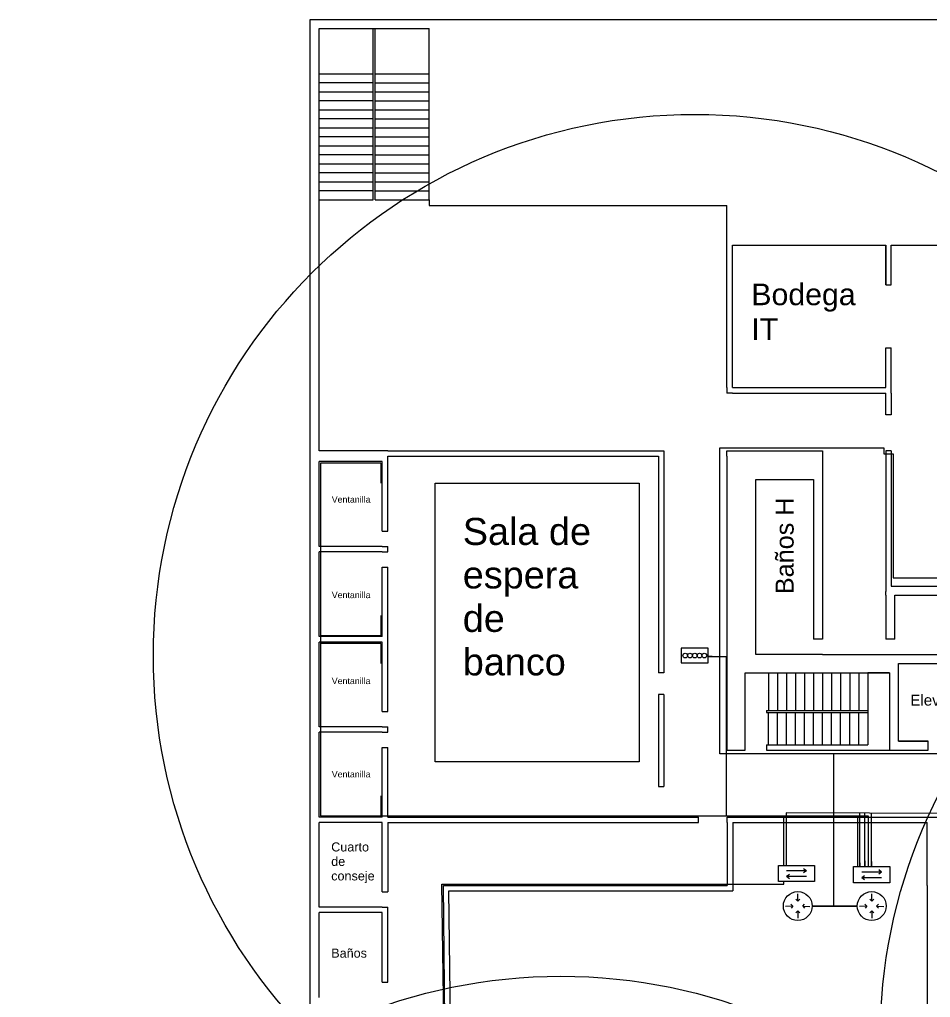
# Model space of a CAD drawing. Header units: millimetres. Extents: x 225 to 740, y 2333 to 4836.
# Drawn here: x 225.1 to 275.6, y 2391.3 to 2445.5 of the extents above; entities that cross this region are included whole.
import ezdxf

# ---------------------------------------------------------------- set-up
doc = ezdxf.new("R2010")
doc.units = ezdxf.units.MM
for name, color, linetype in [('DefaultArea', 30, 'Continuous'), ('DefaultNetwork', 100, 'Continuous'), ('DefaultTags', 7, 'Continuous'), ('DefaultWalls', 5, 'Continuous'), ('NoF1', 5, 'Continuous')]:
    doc.layers.add(name, color=color, linetype=linetype)
doc.styles.get("Standard").update_dxf_attribs({"font": 'arial.ttf'})

msp = doc.modelspace()

# ---------------------------------------------------------------- linework, layer by layer
at = {"layer": 'DefaultArea'}
for centre in [(262.523, 2410.287), (302.792, 2388.991), (255.11, 2362.515)]:
    msp.add_circle(centre, 30, dxfattribs=at)
at = {"layer": 'DefaultNetwork', "color": 8}
for p, q in [((263.904, 2404.835), (263.904, 2421.801)), ((263.904, 2421.801), (272.993, 2421.801)), ((272.993, 2421.801), (272.993, 2421.479)), ((272.993, 2421.479), (273.52, 2421.479)), ((273.52, 2421.479), (273.52, 2414.598)), ((245.125, 2420.954), (241.778, 2420.954)), ((241.778, 2420.954), (241.778, 2401.401)), ((245.125, 2420.954), (245.125, 2419.841)), ((273.52, 2414.598), (322.632, 2414.598)), ((245.125, 2412.505), (245.125, 2411.392)), ((245.125, 2411.392), (241.778, 2411.392)), ((245.125, 2410.963), (241.778, 2410.963)), ((245.125, 2410.963), (245.125, 2409.85)), ((263.494, 2410.241), (263.265, 2410.241)), ((263.265, 2410.241), (264.265, 2410.241)), ((264.265, 2410.241), (264.265, 2401.401)), ((313.904, 2404.835), (263.904, 2404.835)), ((270.228, 2396.4), (270.228, 2404.835)), ((245.125, 2402.514), (245.125, 2401.401)), ((241.778, 2401.401), (267.447, 2401.401)), ((267.447, 2401.401), (267.447, 2398.658)), ((267.447, 2401.401), (271.547, 2401.401)), ((313.904, 2401.385), (267.591, 2401.566)), ((267.591, 2401.566), (267.591, 2398.658)), ((271.547, 2401.401), (271.547, 2398.59)), ((271.547, 2401.401), (272.139, 2401.401)), ((271.673, 2398.59), (271.673, 2401.55)), ((271.954, 2398.59), (271.954, 2401.549)), ((272.139, 2401.401), (272.139, 2398.59)), ((272.325, 2398.59), (272.325, 2401.548)), ((271.954, 2398.905), (271.954, 2398.59)), ((271.673, 2398.807), (271.673, 2398.59)), ((272.325, 2398.877), (272.325, 2398.59)), ((248.738, 2381.376), (248.516, 2397.618)), ((248.516, 2397.618), (264.213, 2397.618)), ((264.213, 2397.618), (267.452, 2397.618)), ((267.452, 2397.618), (267.452, 2397.758)), ((270.378, 2396.4), (269.031, 2396.4)), ((269.031, 2396.4), (271.527, 2396.4)), ((271.527, 2396.4), (270.228, 2396.4))]:
    msp.add_line(p, q, dxfattribs=at)
at = {"layer": 'DefaultNetwork'}
for p, q in [((261.765, 2410.696), (261.765, 2409.896)), ((263.265, 2410.696), (261.765, 2410.696)), ((263.265, 2409.896), (263.265, 2410.696)), ((261.765, 2409.896), (263.265, 2409.896))]:
    msp.add_line(p, q, dxfattribs=at)
at = {"layer": 'DefaultNetwork', "color": 6}
for p, q in [((267.157, 2397.758), (267.157, 2398.658)), ((267.157, 2398.658), (269.157, 2398.658)), ((268.707, 2398.358), (267.607, 2398.358)), ((268.707, 2398.358), (268.546, 2398.477)), ((268.707, 2398.358), (268.546, 2398.239)), ((269.157, 2398.658), (269.157, 2397.758)), ((271.326, 2398.59), (273.326, 2398.59)), ((271.326, 2397.69), (271.326, 2398.59)), ((272.876, 2398.29), (272.715, 2398.408)), ((273.326, 2398.59), (273.326, 2397.69)), ((267.607, 2398.058), (267.768, 2398.177)), ((267.607, 2398.058), (268.707, 2398.058)), ((267.607, 2398.058), (267.768, 2397.939)), ((272.876, 2398.29), (271.776, 2398.29)), ((271.776, 2397.99), (271.937, 2398.108)), ((271.776, 2397.99), (272.876, 2397.99)), ((271.776, 2397.99), (271.937, 2397.871)), ((272.876, 2398.29), (272.715, 2398.171)), ((269.157, 2397.758), (267.157, 2397.758)), ((273.326, 2397.69), (271.326, 2397.69))]:
    msp.add_line(p, q, dxfattribs=at)
at = {"layer": 'DefaultNetwork', "color": 240, "true_color": 0xed1f24}
for p, q in [((268.231, 2396.68), (268.121, 2396.782)), ((268.231, 2396.68), (268.231, 2397.08)), ((268.231, 2396.68), (268.341, 2396.782)), ((272.327, 2396.68), (272.217, 2396.782)), ((272.327, 2396.68), (272.327, 2397.08)), ((272.327, 2396.68), (272.437, 2396.782)), ((267.959, 2396.4), (267.559, 2396.39)), ((267.959, 2396.4), (267.854, 2396.508)), ((267.959, 2396.4), (267.86, 2396.288)), ((268.504, 2396.4), (268.608, 2396.508)), ((268.504, 2396.4), (268.903, 2396.39)), ((268.504, 2396.4), (268.603, 2396.288)), ((272.055, 2396.4), (271.655, 2396.39)), ((272.055, 2396.4), (271.95, 2396.508)), ((272.055, 2396.4), (271.956, 2396.288)), ((272.599, 2396.4), (272.704, 2396.508)), ((272.599, 2396.4), (272.999, 2396.39)), ((272.599, 2396.4), (272.698, 2396.288)), ((268.231, 2396.135), (268.121, 2396.033)), ((268.231, 2396.135), (268.231, 2395.735)), ((268.231, 2396.135), (268.341, 2396.033)), ((272.327, 2396.135), (272.217, 2396.033)), ((272.327, 2396.135), (272.327, 2395.735)), ((272.327, 2396.135), (272.437, 2396.033))]:
    msp.add_line(p, q, dxfattribs=at)
at = {"layer": 'DefaultNetwork', "color": 3}
for centre in [(261.993, 2410.287), (262.259, 2410.287), (262.523, 2410.287), (262.789, 2410.287), (263.053, 2410.287)]:
    msp.add_circle(centre, 0.132, dxfattribs=at)
at = {"layer": 'DefaultNetwork', "color": 240, "true_color": 0xed1f24}
for centre in [(268.231, 2396.407), (272.327, 2396.407)]:
    msp.add_circle(centre, 0.8, dxfattribs=at)
at = {"layer": 'DefaultWalls'}
for p, q in [((241.207, 2445.541), (441.207, 2445.541)), ((241.207, 2360.541), (241.207, 2445.541)), ((241.207, 2445.541), (441.207, 2445.541)), ((241.207, 2360.541), (241.207, 2445.541)), ((241.207, 2445.541), (441.207, 2445.541)), ((241.207, 2360.541), (241.207, 2445.541)), ((241.207, 2445.541), (441.207, 2445.541)), ((241.207, 2360.541), (241.207, 2445.541)), ((241.707, 2445.041), (247.807, 2445.041)), ((241.707, 2421.641), (241.707, 2445.041)), ((241.707, 2445.041), (247.807, 2445.041)), ((241.707, 2421.641), (241.707, 2445.041)), ((241.707, 2445.041), (247.807, 2445.041)), ((241.707, 2421.641), (241.707, 2445.041)), ((241.707, 2445.041), (247.807, 2445.041)), ((244.707, 2435.541), (244.707, 2445.041)), ((244.707, 2435.541), (244.707, 2445.041)), ((244.707, 2435.541), (244.707, 2445.041)), ((244.707, 2435.541), (244.707, 2445.041)), ((244.807, 2435.541), (244.807, 2445.041)), ((244.807, 2435.541), (244.807, 2445.041)), ((244.807, 2435.541), (244.807, 2445.041)), ((244.807, 2435.541), (244.807, 2445.041)), ((247.807, 2435.541), (247.807, 2445.041)), ((247.807, 2435.541), (247.807, 2445.041)), ((247.807, 2435.541), (247.807, 2445.041)), ((247.807, 2435.541), (247.807, 2445.041)), ((241.707, 2442.041), (241.707, 2442.541)), ((241.707, 2442.541), (244.707, 2442.541)), ((241.707, 2442.041), (241.707, 2442.541)), ((241.707, 2442.541), (244.707, 2442.541)), ((241.707, 2442.041), (241.707, 2442.541)), ((241.707, 2442.541), (244.707, 2442.541)), ((241.707, 2442.041), (241.707, 2442.541)), ((241.707, 2442.541), (244.707, 2442.541)), ((244.707, 2442.041), (241.707, 2442.041)), ((244.707, 2442.041), (241.707, 2442.041)), ((244.707, 2442.041), (241.707, 2442.041)), ((244.707, 2442.041), (241.707, 2442.041)), ((244.707, 2441.541), (244.707, 2442.041)), ((244.707, 2441.541), (244.707, 2442.041)), ((244.707, 2441.541), (244.707, 2442.041)), ((244.707, 2441.541), (244.707, 2442.041)), ((241.707, 2441.041), (241.707, 2441.541)), ((241.707, 2441.541), (244.707, 2441.541)), ((241.707, 2441.041), (241.707, 2441.541)), ((241.707, 2441.541), (244.707, 2441.541)), ((241.707, 2441.041), (241.707, 2441.541)), ((241.707, 2441.541), (244.707, 2441.541)), ((241.707, 2441.041), (241.707, 2441.541)), ((241.707, 2441.541), (244.707, 2441.541)), ((244.707, 2441.041), (241.707, 2441.041)), ((244.707, 2441.041), (241.707, 2441.041)), ((244.707, 2441.041), (241.707, 2441.041)), ((244.707, 2441.041), (241.707, 2441.041)), ((244.707, 2440.541), (244.707, 2441.041)), ((244.707, 2441.041), (244.707, 2441.041)), ((244.707, 2440.541), (244.707, 2441.041)), ((244.707, 2441.041), (244.707, 2441.041)), ((244.707, 2440.541), (244.707, 2441.041)), ((244.707, 2441.041), (244.707, 2441.041)), ((244.707, 2440.541), (244.707, 2441.041)), ((244.707, 2441.041), (244.707, 2441.041)), ((241.707, 2440.041), (241.707, 2440.541)), ((241.707, 2440.541), (241.707, 2440.541)), ((241.707, 2440.541), (244.707, 2440.541)), ((241.707, 2440.041), (241.707, 2440.541)), ((241.707, 2440.541), (241.707, 2440.541)), ((241.707, 2440.541), (244.707, 2440.541)), ((241.707, 2440.041), (241.707, 2440.541)), ((241.707, 2440.541), (241.707, 2440.541)), ((241.707, 2440.541), (244.707, 2440.541)), ((241.707, 2440.041), (241.707, 2440.541)), ((241.707, 2440.541), (241.707, 2440.541)), ((241.707, 2440.541), (244.707, 2440.541)), ((244.707, 2440.541), (244.707, 2440.541)), ((244.707, 2440.541), (244.707, 2440.541)), ((244.707, 2440.541), (244.707, 2440.541)), ((244.707, 2440.541), (244.707, 2440.541)), ((244.707, 2440.041), (241.707, 2440.041)), ((244.707, 2440.041), (241.707, 2440.041)), ((244.707, 2440.041), (241.707, 2440.041)), ((244.707, 2440.041), (241.707, 2440.041)), ((244.707, 2439.541), (244.707, 2440.041)), ((244.707, 2439.541), (244.707, 2440.041)), ((244.707, 2439.541), (244.707, 2440.041)), ((244.707, 2439.541), (244.707, 2440.041)), ((241.707, 2439.041), (241.707, 2439.541)), ((241.707, 2439.541), (244.707, 2439.541)), ((241.707, 2439.041), (241.707, 2439.541)), ((241.707, 2439.541), (244.707, 2439.541)), ((241.707, 2439.041), (241.707, 2439.541)), ((241.707, 2439.541), (244.707, 2439.541)), ((241.707, 2439.041), (241.707, 2439.541)), ((241.707, 2439.541), (244.707, 2439.541)), ((244.707, 2439.041), (241.707, 2439.041)), ((244.707, 2439.041), (241.707, 2439.041)), ((244.707, 2439.041), (241.707, 2439.041)), ((244.707, 2439.041), (241.707, 2439.041)), ((244.707, 2438.541), (244.707, 2439.041)), ((244.707, 2438.541), (244.707, 2439.041)), ((244.707, 2438.541), (244.707, 2439.041)), ((244.707, 2438.541), (244.707, 2439.041)), ((241.707, 2438.041), (241.707, 2438.541)), ((241.707, 2438.541), (244.707, 2438.541)), ((241.707, 2438.041), (241.707, 2438.541)), ((241.707, 2438.541), (244.707, 2438.541)), ((241.707, 2438.041), (241.707, 2438.541)), ((241.707, 2438.541), (244.707, 2438.541)), ((241.707, 2438.041), (241.707, 2438.541)), ((241.707, 2438.541), (244.707, 2438.541)), ((244.707, 2438.041), (241.707, 2438.041)), ((244.707, 2438.041), (241.707, 2438.041)), ((244.707, 2438.041), (241.707, 2438.041)), ((244.707, 2438.041), (241.707, 2438.041)), ((244.707, 2437.541), (244.707, 2438.041)), ((244.707, 2437.541), (244.707, 2438.041)), ((244.707, 2437.541), (244.707, 2438.041)), ((244.707, 2437.541), (244.707, 2438.041)), ((241.707, 2437.041), (241.707, 2437.541)), ((241.707, 2437.541), (244.707, 2437.541)), ((241.707, 2437.041), (241.707, 2437.541)), ((241.707, 2437.541), (244.707, 2437.541)), ((241.707, 2437.041), (241.707, 2437.541)), ((241.707, 2437.541), (244.707, 2437.541)), ((241.707, 2437.041), (241.707, 2437.541)), ((241.707, 2437.541), (244.707, 2437.541)), ((244.707, 2437.041), (241.707, 2437.041)), ((244.707, 2437.041), (241.707, 2437.041)), ((244.707, 2437.041), (241.707, 2437.041)), ((244.707, 2437.041), (241.707, 2437.041)), ((244.707, 2436.541), (244.707, 2437.041)), ((244.707, 2436.541), (244.707, 2437.041)), ((244.707, 2436.541), (244.707, 2437.041)), ((244.707, 2436.541), (244.707, 2437.041)), ((241.707, 2436.041), (241.707, 2436.541)), ((241.707, 2436.541), (244.707, 2436.541)), ((241.707, 2436.041), (241.707, 2436.541)), ((241.707, 2436.541), (244.707, 2436.541)), ((241.707, 2436.041), (241.707, 2436.541)), ((241.707, 2436.541), (244.707, 2436.541)), ((241.707, 2436.041), (241.707, 2436.541)), ((241.707, 2436.541), (244.707, 2436.541)), ((244.707, 2436.041), (241.707, 2436.041)), ((244.707, 2436.041), (241.707, 2436.041)), ((244.707, 2436.041), (241.707, 2436.041)), ((244.707, 2436.041), (241.707, 2436.041)), ((244.707, 2435.541), (244.707, 2436.041)), ((244.707, 2435.541), (244.707, 2436.041)), ((244.707, 2435.541), (244.707, 2436.041)), ((244.707, 2435.541), (244.707, 2436.041)), ((241.707, 2435.541), (244.707, 2435.541)), ((241.707, 2435.541), (244.707, 2435.541)), ((241.707, 2435.541), (244.707, 2435.541)), ((241.707, 2435.541), (244.707, 2435.541)), ((244.807, 2435.541), (247.807, 2435.541)), ((244.807, 2435.541), (247.807, 2435.541)), ((244.807, 2435.541), (247.807, 2435.541)), ((244.807, 2435.541), (247.807, 2435.541)), ((247.807, 2435.541), (247.807, 2435.241)), ((264.307, 2425.141), (264.307, 2433.041)), ((264.307, 2425.141), (264.307, 2433.041)), ((264.307, 2425.141), (264.307, 2433.041)), ((264.307, 2425.141), (264.307, 2433.041)), ((264.607, 2433.041), (273.107, 2433.041)), ((264.607, 2425.141), (264.607, 2433.041)), ((264.607, 2433.041), (273.107, 2433.041)), ((264.607, 2425.141), (264.607, 2433.041)), ((264.607, 2433.041), (273.107, 2433.041)), ((264.607, 2425.141), (264.607, 2433.041)), ((264.607, 2433.041), (273.107, 2433.041)), ((264.607, 2425.141), (264.607, 2433.041)), ((273.107, 2430.841), (273.107, 2433.041)), ((273.107, 2433.041), (273.107, 2430.841)), ((273.107, 2430.841), (273.107, 2433.041)), ((273.107, 2433.041), (273.107, 2430.841)), ((273.107, 2430.841), (273.107, 2433.041)), ((273.107, 2433.041), (273.107, 2430.841)), ((273.107, 2430.841), (273.107, 2433.041)), ((273.107, 2433.041), (273.107, 2430.841)), ((273.407, 2433.041), (287.407, 2433.041)), ((273.407, 2430.841), (273.407, 2433.041)), ((273.407, 2433.041), (287.407, 2433.041)), ((273.407, 2430.841), (273.407, 2433.041)), ((273.407, 2433.041), (287.407, 2433.041)), ((273.407, 2430.841), (273.407, 2433.041)), ((273.407, 2433.041), (287.407, 2433.041)), ((273.407, 2430.841), (273.407, 2433.041)), ((273.107, 2430.841), (273.107, 2430.841)), ((273.107, 2430.841), (273.407, 2430.841)), ((273.107, 2430.841), (273.107, 2430.841)), ((273.107, 2430.841), (273.407, 2430.841)), ((273.107, 2430.841), (273.107, 2430.841)), ((273.107, 2430.841), (273.407, 2430.841)), ((273.107, 2430.841), (273.107, 2430.841)), ((273.107, 2430.841), (273.407, 2430.841)), ((273.107, 2425.141), (273.107, 2427.341)), ((273.107, 2425.141), (273.107, 2427.341)), ((273.107, 2427.341), (273.407, 2427.341)), ((273.107, 2425.141), (273.107, 2427.341)), ((273.107, 2425.141), (273.107, 2427.341)), ((273.107, 2427.341), (273.407, 2427.341)), ((273.107, 2425.141), (273.107, 2427.341)), ((273.107, 2425.141), (273.107, 2427.341)), ((273.107, 2427.341), (273.407, 2427.341)), ((273.107, 2425.141), (273.107, 2427.341)), ((273.107, 2425.141), (273.107, 2427.341)), ((273.107, 2427.341), (273.407, 2427.341)), ((273.407, 2425.141), (273.407, 2427.341)), ((273.407, 2425.141), (273.407, 2427.341)), ((273.407, 2425.141), (273.407, 2427.341)), ((273.407, 2425.141), (273.407, 2427.341)), ((264.307, 2425.141), (264.307, 2424.841)), ((264.607, 2425.141), (269.607, 2425.141)), ((264.607, 2425.141), (269.607, 2425.141)), ((264.607, 2425.141), (269.607, 2425.141)), ((264.607, 2425.141), (269.607, 2425.141)), ((269.607, 2425.141), (273.107, 2425.141)), ((269.607, 2425.141), (273.107, 2425.141)), ((269.607, 2425.141), (273.107, 2425.141)), ((269.607, 2425.141), (273.107, 2425.141)), ((273.407, 2424.841), (273.407, 2425.141)), ((273.407, 2424.841), (273.407, 2425.141)), ((273.407, 2424.841), (273.407, 2425.141)), ((273.407, 2424.841), (273.407, 2425.141)), ((264.607, 2424.841), (264.307, 2424.841)), ((264.607, 2424.841), (264.307, 2424.841)), ((264.607, 2424.841), (264.307, 2424.841)), ((264.607, 2424.841), (264.307, 2424.841)), ((264.607, 2424.841), (269.607, 2424.841)), ((264.607, 2424.841), (269.607, 2424.841)), ((264.607, 2424.841), (269.607, 2424.841)), ((264.607, 2424.841), (269.607, 2424.841)), ((269.607, 2424.841), (273.107, 2424.841)), ((269.607, 2424.841), (273.107, 2424.841)), ((269.607, 2424.841), (273.107, 2424.841)), ((269.607, 2424.841), (273.107, 2424.841)), ((273.107, 2423.641), (273.107, 2424.841)), ((273.107, 2423.641), (273.107, 2424.841)), ((273.107, 2423.641), (273.107, 2424.841)), ((273.107, 2423.641), (273.107, 2424.841)), ((273.407, 2424.841), (273.407, 2423.641)), ((273.407, 2424.841), (273.407, 2423.641)), ((273.407, 2424.841), (273.407, 2423.641)), ((273.407, 2424.841), (273.407, 2423.641)), ((273.407, 2423.641), (273.107, 2423.641)), ((273.407, 2423.641), (273.107, 2423.641)), ((273.407, 2423.641), (273.107, 2423.641)), ((273.407, 2423.641), (273.107, 2423.641)), ((245.507, 2421.641), (241.707, 2421.641)), ((245.507, 2421.641), (241.707, 2421.641)), ((245.507, 2421.641), (241.707, 2421.641)), ((245.507, 2421.641), (241.707, 2421.641)), ((245.507, 2421.641), (260.507, 2421.641)), ((245.507, 2421.641), (260.507, 2421.641)), ((245.507, 2421.641), (260.507, 2421.641)), ((245.507, 2421.641), (260.507, 2421.641)), ((245.507, 2417.191), (245.507, 2421.341)), ((245.507, 2421.341), (260.507, 2421.341)), ((245.507, 2417.191), (245.507, 2421.341)), ((245.507, 2421.341), (260.507, 2421.341)), ((245.507, 2417.191), (245.507, 2421.341)), ((245.507, 2421.341), (260.507, 2421.341)), ((245.507, 2417.191), (245.507, 2421.341)), ((245.507, 2421.341), (260.507, 2421.341)), ((260.507, 2421.641), (260.807, 2421.641)), ((260.507, 2421.641), (260.807, 2421.641)), ((260.507, 2421.641), (260.807, 2421.641)), ((260.507, 2421.641), (260.807, 2421.641)), ((260.507, 2421.341), (260.507, 2409.341)), ((260.507, 2421.341), (260.507, 2409.341)), ((260.507, 2421.341), (260.507, 2409.341)), ((260.507, 2421.341), (260.507, 2409.341)), ((260.807, 2421.641), (260.807, 2421.641)), ((260.807, 2421.641), (260.807, 2421.341)), ((260.807, 2421.641), (260.807, 2421.641)), ((260.807, 2421.641), (260.807, 2421.341)), ((260.807, 2421.641), (260.807, 2421.641)), ((260.807, 2421.641), (260.807, 2421.341)), ((260.807, 2421.641), (260.807, 2421.641)), ((260.807, 2421.641), (260.807, 2421.341)), ((260.807, 2421.341), (260.807, 2409.341)), ((260.807, 2421.341), (260.807, 2409.341)), ((260.807, 2421.341), (260.807, 2409.341)), ((260.807, 2421.341), (260.807, 2409.341)), ((264.307, 2421.341), (264.307, 2421.641)), ((264.307, 2421.641), (264.607, 2421.641)), ((264.307, 2421.341), (264.307, 2421.641)), ((264.307, 2421.641), (264.607, 2421.641)), ((264.307, 2421.341), (264.307, 2421.641)), ((264.307, 2421.641), (264.607, 2421.641)), ((264.307, 2421.341), (264.307, 2421.641)), ((264.307, 2421.641), (264.607, 2421.641)), ((264.307, 2421.341), (264.307, 2405.041)), ((264.307, 2421.341), (264.307, 2405.041)), ((264.307, 2421.341), (264.307, 2405.041)), ((264.307, 2421.341), (264.307, 2405.041)), ((264.607, 2421.641), (269.607, 2421.641)), ((264.607, 2421.641), (269.607, 2421.641)), ((264.607, 2421.641), (269.607, 2421.641)), ((264.607, 2421.641), (269.607, 2421.641)), ((269.607, 2421.641), (269.607, 2411.191)), ((269.607, 2421.641), (269.607, 2411.191)), ((269.607, 2421.641), (269.607, 2411.191)), ((269.607, 2421.641), (269.607, 2411.191)), ((273.107, 2421.641), (273.107, 2413.841)), ((273.407, 2421.641), (273.107, 2421.641)), ((273.107, 2421.641), (273.107, 2413.841)), ((273.407, 2421.641), (273.107, 2421.641)), ((273.107, 2421.641), (273.107, 2413.841)), ((273.407, 2421.641), (273.107, 2421.641)), ((273.107, 2421.641), (273.107, 2413.841)), ((273.407, 2421.641), (273.107, 2421.641)), ((273.407, 2421.641), (273.407, 2414.141)), ((273.407, 2421.641), (273.407, 2414.141)), ((273.407, 2421.641), (273.407, 2414.141)), ((273.407, 2421.641), (273.407, 2414.141)), ((241.707, 2416.341), (241.707, 2421.041)), ((245.207, 2421.041), (241.707, 2421.041)), ((241.707, 2416.341), (241.707, 2421.041)), ((245.207, 2421.041), (241.707, 2421.041)), ((241.707, 2416.341), (241.707, 2421.041)), ((245.207, 2421.041), (241.707, 2421.041)), ((241.707, 2416.341), (241.707, 2421.041)), ((245.207, 2421.041), (241.707, 2421.041)), ((245.207, 2417.191), (245.207, 2421.041)), ((245.207, 2417.191), (245.207, 2421.041)), ((245.207, 2417.191), (245.207, 2421.041)), ((245.207, 2417.191), (245.207, 2421.041)), ((265.907, 2420.041), (269.107, 2420.041)), ((265.907, 2410.341), (265.907, 2420.041)), ((265.907, 2420.041), (269.107, 2420.041)), ((265.907, 2410.341), (265.907, 2420.041)), ((265.907, 2420.041), (269.107, 2420.041)), ((265.907, 2410.341), (265.907, 2420.041)), ((265.907, 2420.041), (269.107, 2420.041)), ((265.907, 2410.341), (265.907, 2420.041)), ((269.107, 2420.041), (269.107, 2411.191)), ((269.107, 2420.041), (269.107, 2411.191)), ((269.107, 2420.041), (269.107, 2411.191)), ((269.107, 2420.041), (269.107, 2411.191)), ((245.207, 2417.191), (245.507, 2417.191)), ((245.207, 2417.191), (245.507, 2417.191)), ((245.207, 2417.191), (245.507, 2417.191)), ((245.207, 2417.191), (245.507, 2417.191)), ((245.207, 2416.341), (241.707, 2416.341)), ((245.207, 2416.341), (241.707, 2416.341)), ((245.207, 2416.341), (241.707, 2416.341)), ((245.207, 2416.341), (241.707, 2416.341)), ((245.207, 2416.341), (241.707, 2416.341)), ((245.207, 2416.341), (241.707, 2416.341)), ((245.207, 2416.341), (241.707, 2416.341)), ((245.207, 2416.341), (241.707, 2416.341)), ((245.207, 2416.341), (245.507, 2416.341)), ((245.207, 2416.341), (245.507, 2416.341)), ((245.207, 2416.341), (245.507, 2416.341)), ((245.207, 2416.341), (245.507, 2416.341)), ((245.507, 2416.041), (245.507, 2416.341)), ((245.507, 2416.041), (245.507, 2416.341)), ((245.507, 2416.041), (245.507, 2416.341)), ((245.507, 2416.041), (245.507, 2416.341)), ((241.707, 2411.341), (241.707, 2416.041)), ((245.207, 2416.041), (241.707, 2416.041)), ((241.707, 2411.341), (241.707, 2416.041)), ((245.207, 2416.041), (241.707, 2416.041)), ((241.707, 2411.341), (241.707, 2416.041)), ((245.207, 2416.041), (241.707, 2416.041)), ((241.707, 2411.341), (241.707, 2416.041)), ((245.207, 2416.041), (241.707, 2416.041)), ((245.207, 2416.041), (245.507, 2416.041)), ((245.207, 2416.041), (245.507, 2416.041)), ((245.207, 2416.041), (245.507, 2416.041)), ((245.207, 2416.041), (245.507, 2416.041)), ((245.207, 2411.341), (245.207, 2415.191)), ((245.207, 2415.191), (245.507, 2415.191)), ((245.207, 2411.341), (245.207, 2415.191)), ((245.207, 2415.191), (245.507, 2415.191)), ((245.207, 2411.341), (245.207, 2415.191)), ((245.207, 2415.191), (245.507, 2415.191)), ((245.207, 2411.341), (245.207, 2415.191)), ((245.207, 2415.191), (245.507, 2415.191)), ((245.507, 2411.041), (245.507, 2415.191)), ((245.507, 2411.041), (245.507, 2415.191)), ((245.507, 2411.041), (245.507, 2415.191)), ((245.507, 2411.041), (245.507, 2415.191)), ((273.407, 2414.141), (276.907, 2414.141)), ((273.407, 2414.141), (276.907, 2414.141)), ((273.407, 2414.141), (276.907, 2414.141)), ((273.407, 2414.141), (276.907, 2414.141)), ((273.107, 2413.641), (273.107, 2413.841)), ((273.107, 2413.641), (273.107, 2413.841)), ((273.107, 2413.641), (273.107, 2413.841)), ((273.107, 2413.641), (273.107, 2413.841)), ((273.107, 2413.641), (273.107, 2411.191)), ((273.107, 2413.641), (273.107, 2411.191)), ((273.107, 2413.641), (273.107, 2411.191)), ((273.107, 2413.641), (273.107, 2411.191)), ((273.607, 2413.641), (283.307, 2413.641)), ((273.607, 2411.191), (273.607, 2413.641)), ((273.607, 2413.641), (283.307, 2413.641)), ((273.607, 2411.191), (273.607, 2413.641)), ((273.607, 2413.641), (283.307, 2413.641)), ((273.607, 2411.191), (273.607, 2413.641)), ((273.607, 2413.641), (283.307, 2413.641)), ((273.607, 2411.191), (273.607, 2413.641)), ((245.207, 2411.341), (241.707, 2411.341)), ((245.207, 2411.341), (241.707, 2411.341)), ((245.207, 2411.341), (241.707, 2411.341)), ((245.207, 2411.341), (241.707, 2411.341)), ((245.207, 2411.341), (241.707, 2411.341)), ((245.207, 2411.341), (241.707, 2411.341)), ((245.207, 2411.341), (241.707, 2411.341)), ((245.207, 2411.341), (241.707, 2411.341)), ((241.707, 2406.341), (241.707, 2411.041)), ((245.207, 2411.041), (241.707, 2411.041)), ((245.207, 2411.041), (241.707, 2411.041)), ((241.707, 2406.341), (241.707, 2411.041)), ((245.207, 2411.041), (241.707, 2411.041)), ((245.207, 2411.041), (241.707, 2411.041)), ((241.707, 2406.341), (241.707, 2411.041)), ((245.207, 2411.041), (241.707, 2411.041)), ((245.207, 2411.041), (241.707, 2411.041)), ((241.707, 2406.341), (241.707, 2411.041)), ((245.207, 2411.041), (241.707, 2411.041)), ((245.207, 2411.041), (241.707, 2411.041)), ((245.207, 2407.191), (245.207, 2411.041)), ((245.207, 2407.191), (245.207, 2411.041)), ((245.207, 2407.191), (245.207, 2411.041)), ((245.207, 2407.191), (245.207, 2411.041)), ((245.507, 2407.191), (245.507, 2411.341)), ((245.507, 2407.191), (245.507, 2411.341)), ((245.507, 2407.191), (245.507, 2411.341)), ((245.507, 2407.191), (245.507, 2411.341)), ((269.607, 2411.191), (269.107, 2411.191)), ((269.607, 2411.191), (269.107, 2411.191)), ((269.607, 2411.191), (269.107, 2411.191)), ((269.607, 2411.191), (269.107, 2411.191)), ((273.607, 2411.191), (273.107, 2411.191)), ((273.607, 2411.191), (273.107, 2411.191)), ((273.607, 2411.191), (273.107, 2411.191)), ((273.607, 2411.191), (273.107, 2411.191)), ((273.607, 2411.191), (273.607, 2411.191)), ((273.607, 2411.191), (273.607, 2411.191)), ((273.607, 2411.191), (273.607, 2411.191)), ((273.607, 2411.191), (273.607, 2411.191)), ((266.107, 2410.341), (265.907, 2410.341)), ((266.107, 2410.341), (265.907, 2410.341)), ((266.107, 2410.341), (265.907, 2410.341)), ((266.107, 2410.341), (265.907, 2410.341)), ((269.607, 2410.341), (266.107, 2410.341)), ((269.607, 2410.341), (266.107, 2410.341)), ((269.607, 2410.341), (266.107, 2410.341)), ((269.607, 2410.341), (266.107, 2410.341)), ((269.607, 2410.341), (283.307, 2410.341)), ((269.607, 2410.341), (283.307, 2410.341)), ((269.607, 2410.341), (283.307, 2410.341)), ((269.607, 2410.341), (283.307, 2410.341)), ((273.807, 2405.541), (273.807, 2409.841)), ((273.807, 2409.841), (278.307, 2409.841)), ((273.807, 2405.541), (273.807, 2409.841)), ((273.807, 2409.841), (278.307, 2409.841)), ((273.807, 2405.541), (273.807, 2409.841)), ((273.807, 2409.841), (278.307, 2409.841)), ((273.807, 2405.541), (273.807, 2409.841)), ((273.807, 2409.841), (278.307, 2409.841)), ((260.807, 2409.341), (260.507, 2409.341)), ((260.807, 2409.341), (260.507, 2409.341)), ((260.807, 2409.341), (260.507, 2409.341)), ((260.807, 2409.341), (260.507, 2409.341)), ((265.307, 2405.041), (265.307, 2409.341)), ((265.307, 2409.341), (273.307, 2409.341)), ((265.307, 2405.041), (265.307, 2409.341)), ((265.307, 2409.341), (273.307, 2409.341)), ((265.307, 2405.041), (265.307, 2409.341)), ((265.307, 2409.341), (273.307, 2409.341)), ((265.307, 2405.041), (265.307, 2409.341)), ((265.307, 2409.341), (273.307, 2409.341)), ((266.507, 2409.341), (266.907, 2409.341)), ((266.507, 2409.341), (266.907, 2409.341)), ((266.507, 2409.341), (266.907, 2409.341)), ((266.507, 2409.341), (266.907, 2409.341)), ((266.607, 2409.341), (266.607, 2407.241)), ((266.607, 2409.341), (266.607, 2407.241)), ((266.607, 2409.341), (266.607, 2407.241)), ((266.607, 2409.341), (266.607, 2407.241)), ((267.107, 2409.341), (267.107, 2407.241)), ((267.107, 2409.341), (267.107, 2407.241)), ((267.107, 2409.341), (267.107, 2407.241)), ((267.107, 2409.341), (267.107, 2407.241)), ((267.307, 2409.341), (267.707, 2409.341)), ((267.307, 2409.341), (267.707, 2409.341)), ((267.307, 2409.341), (267.707, 2409.341)), ((267.307, 2409.341), (267.707, 2409.341)), ((267.607, 2409.341), (267.607, 2407.241)), ((267.607, 2409.341), (267.607, 2407.241)), ((267.607, 2409.341), (267.607, 2407.241)), ((267.607, 2409.341), (267.607, 2407.241)), ((268.107, 2409.341), (268.107, 2407.241)), ((268.107, 2409.341), (268.507, 2409.341)), ((268.107, 2409.341), (268.107, 2407.241)), ((268.107, 2409.341), (268.507, 2409.341)), ((268.107, 2409.341), (268.107, 2407.241)), ((268.107, 2409.341), (268.507, 2409.341)), ((268.107, 2409.341), (268.107, 2407.241)), ((268.107, 2409.341), (268.507, 2409.341)), ((268.607, 2409.341), (268.607, 2407.241)), ((268.607, 2409.341), (268.607, 2407.241)), ((268.607, 2409.341), (268.607, 2407.241)), ((268.607, 2409.341), (268.607, 2407.241)), ((268.907, 2409.341), (269.307, 2409.341)), ((268.907, 2409.341), (269.307, 2409.341)), ((268.907, 2409.341), (269.307, 2409.341)), ((268.907, 2409.341), (269.307, 2409.341)), ((269.107, 2409.341), (269.107, 2407.241)), ((269.107, 2409.341), (269.107, 2407.241)), ((269.107, 2409.341), (269.107, 2407.241)), ((269.107, 2409.341), (269.107, 2407.241)), ((269.607, 2409.341), (269.607, 2407.241)), ((269.607, 2409.341), (269.607, 2407.241)), ((269.607, 2409.341), (269.607, 2407.241)), ((269.607, 2409.341), (269.607, 2407.241)), ((269.707, 2409.341), (270.107, 2409.341)), ((269.707, 2409.341), (270.107, 2409.341)), ((269.707, 2409.341), (270.107, 2409.341)), ((269.707, 2409.341), (270.107, 2409.341)), ((270.107, 2409.341), (270.107, 2407.241)), ((270.107, 2409.341), (270.107, 2407.241)), ((270.107, 2409.341), (270.107, 2407.241)), ((270.107, 2409.341), (270.107, 2407.241)), ((270.507, 2409.341), (270.907, 2409.341)), ((270.507, 2409.341), (270.907, 2409.341)), ((270.507, 2409.341), (270.907, 2409.341)), ((270.507, 2409.341), (270.907, 2409.341)), ((270.607, 2409.341), (270.607, 2407.241)), ((270.607, 2409.341), (270.607, 2407.241)), ((270.607, 2409.341), (270.607, 2407.241)), ((270.607, 2409.341), (270.607, 2407.241)), ((271.107, 2409.341), (271.107, 2407.241)), ((271.107, 2409.341), (271.107, 2407.241)), ((271.107, 2409.341), (271.107, 2407.241)), ((271.107, 2409.341), (271.107, 2407.241)), ((271.307, 2409.341), (271.307, 2409.341)), ((271.307, 2409.341), (271.707, 2409.341)), ((271.307, 2409.341), (271.307, 2409.341)), ((271.307, 2409.341), (271.707, 2409.341)), ((271.307, 2409.341), (271.307, 2409.341)), ((271.307, 2409.341), (271.707, 2409.341)), ((271.307, 2409.341), (271.307, 2409.341)), ((271.307, 2409.341), (271.707, 2409.341)), ((271.607, 2409.341), (271.607, 2407.241)), ((271.607, 2409.341), (271.607, 2407.241)), ((271.607, 2409.341), (271.607, 2407.241)), ((271.607, 2409.341), (271.607, 2407.241)), ((273.307, 2409.341), (272.107, 2409.341)), ((272.107, 2409.341), (272.107, 2405.341)), ((273.307, 2409.341), (272.107, 2409.341)), ((272.107, 2409.341), (272.107, 2405.341)), ((273.307, 2409.341), (272.107, 2409.341)), ((272.107, 2409.341), (272.107, 2405.341)), ((273.307, 2409.341), (272.107, 2409.341)), ((272.107, 2409.341), (272.107, 2405.341)), ((273.307, 2409.341), (273.307, 2405.041)), ((273.307, 2409.341), (273.307, 2405.041)), ((273.307, 2409.341), (273.307, 2405.041)), ((273.307, 2409.341), (273.307, 2405.041)), ((260.507, 2408.141), (260.507, 2403.041)), ((260.807, 2408.141), (260.507, 2408.141)), ((260.507, 2408.141), (260.507, 2403.041)), ((260.807, 2408.141), (260.507, 2408.141)), ((260.507, 2408.141), (260.507, 2403.041)), ((260.807, 2408.141), (260.507, 2408.141)), ((260.507, 2408.141), (260.507, 2403.041)), ((260.807, 2408.141), (260.507, 2408.141)), ((260.807, 2408.141), (260.807, 2403.041)), ((260.807, 2408.141), (260.807, 2403.041)), ((260.807, 2408.141), (260.807, 2403.041)), ((260.807, 2408.141), (260.807, 2403.041)), ((245.207, 2407.191), (245.507, 2407.191)), ((245.207, 2407.191), (245.507, 2407.191)), ((245.207, 2407.191), (245.507, 2407.191)), ((245.207, 2407.191), (245.507, 2407.191)), ((265.307, 2405.041), (265.307, 2407.191)), ((265.307, 2405.041), (265.307, 2407.191)), ((265.307, 2405.041), (265.307, 2407.191)), ((265.307, 2405.041), (265.307, 2407.191)), ((266.507, 2407.241), (272.107, 2407.241)), ((266.507, 2407.241), (266.507, 2407.141)), ((266.507, 2407.241), (272.107, 2407.241)), ((266.507, 2407.241), (266.507, 2407.141)), ((266.507, 2407.241), (272.107, 2407.241)), ((266.507, 2407.241), (266.507, 2407.141)), ((266.507, 2407.241), (272.107, 2407.241)), ((266.507, 2407.241), (266.507, 2407.141)), ((266.507, 2407.141), (272.107, 2407.141)), ((266.507, 2407.141), (272.107, 2407.141)), ((266.507, 2407.141), (272.107, 2407.141)), ((266.507, 2407.141), (272.107, 2407.141)), ((266.907, 2407.241), (267.307, 2407.241)), ((266.907, 2407.241), (267.307, 2407.241)), ((266.907, 2407.241), (267.307, 2407.241)), ((266.907, 2407.241), (267.307, 2407.241)), ((267.707, 2407.241), (268.107, 2407.241)), ((267.707, 2407.241), (268.107, 2407.241)), ((267.707, 2407.241), (268.107, 2407.241)), ((267.707, 2407.241), (268.107, 2407.241)), ((268.507, 2407.241), (268.907, 2407.241)), ((268.507, 2407.241), (268.907, 2407.241)), ((268.507, 2407.241), (268.907, 2407.241)), ((268.507, 2407.241), (268.907, 2407.241)), ((269.307, 2407.241), (269.707, 2407.241)), ((269.307, 2407.241), (269.707, 2407.241)), ((269.307, 2407.241), (269.707, 2407.241)), ((269.307, 2407.241), (269.707, 2407.241)), ((270.107, 2407.241), (270.507, 2407.241)), ((270.107, 2407.241), (270.507, 2407.241)), ((270.107, 2407.241), (270.507, 2407.241)), ((270.107, 2407.241), (270.507, 2407.241)), ((270.907, 2407.241), (270.907, 2407.241)), ((270.907, 2407.241), (271.307, 2407.241)), ((270.907, 2407.241), (270.907, 2407.241)), ((270.907, 2407.241), (271.307, 2407.241)), ((270.907, 2407.241), (270.907, 2407.241)), ((270.907, 2407.241), (271.307, 2407.241)), ((270.907, 2407.241), (270.907, 2407.241)), ((270.907, 2407.241), (271.307, 2407.241)), ((245.207, 2406.341), (241.707, 2406.341)), ((245.207, 2406.341), (241.707, 2406.341)), ((245.207, 2406.341), (241.707, 2406.341)), ((245.207, 2406.341), (241.707, 2406.341)), ((245.207, 2406.341), (241.707, 2406.341)), ((245.207, 2406.341), (241.707, 2406.341)), ((245.207, 2406.341), (241.707, 2406.341)), ((245.207, 2406.341), (241.707, 2406.341)), ((241.707, 2401.341), (241.707, 2406.041)), ((245.207, 2406.041), (241.707, 2406.041)), ((241.707, 2401.341), (241.707, 2406.041)), ((245.207, 2406.041), (241.707, 2406.041)), ((241.707, 2401.341), (241.707, 2406.041)), ((245.207, 2406.041), (241.707, 2406.041)), ((241.707, 2401.341), (241.707, 2406.041)), ((245.207, 2406.041), (241.707, 2406.041)), ((245.207, 2406.341), (245.507, 2406.341)), ((245.207, 2406.341), (245.507, 2406.341)), ((245.207, 2406.341), (245.507, 2406.341)), ((245.207, 2406.341), (245.507, 2406.341)), ((245.207, 2406.041), (245.507, 2406.041)), ((245.207, 2406.041), (245.507, 2406.041)), ((245.207, 2406.041), (245.507, 2406.041)), ((245.207, 2406.041), (245.507, 2406.041)), ((245.507, 2406.041), (245.507, 2406.341)), ((245.507, 2406.041), (245.507, 2406.341)), ((245.507, 2406.041), (245.507, 2406.341)), ((245.507, 2406.041), (245.507, 2406.341)), ((275.457, 2405.541), (273.807, 2405.541)), ((273.807, 2405.541), (275.457, 2405.541)), ((275.457, 2405.541), (273.807, 2405.541)), ((273.807, 2405.541), (275.457, 2405.541)), ((275.457, 2405.541), (273.807, 2405.541)), ((273.807, 2405.541), (275.457, 2405.541)), ((275.457, 2405.541), (273.807, 2405.541)), ((273.807, 2405.541), (275.457, 2405.541)), ((275.457, 2405.041), (275.457, 2405.541)), ((275.457, 2405.041), (275.457, 2405.541)), ((275.457, 2405.041), (275.457, 2405.541)), ((275.457, 2405.041), (275.457, 2405.541)), ((245.207, 2401.341), (245.207, 2405.191)), ((245.207, 2405.191), (245.507, 2405.191)), ((245.207, 2401.341), (245.207, 2405.191)), ((245.207, 2405.191), (245.507, 2405.191)), ((245.207, 2401.341), (245.207, 2405.191)), ((245.207, 2405.191), (245.507, 2405.191)), ((245.207, 2401.341), (245.207, 2405.191)), ((245.207, 2405.191), (245.507, 2405.191)), ((245.507, 2401.341), (245.507, 2405.191)), ((245.507, 2401.341), (245.507, 2405.191)), ((245.507, 2401.341), (245.507, 2405.191)), ((245.507, 2401.341), (245.507, 2405.191)), ((264.307, 2405.041), (265.307, 2405.041)), ((264.307, 2405.041), (265.307, 2405.041)), ((264.307, 2405.041), (265.307, 2405.041)), ((264.307, 2405.041), (265.307, 2405.041)), ((264.307, 2405.041), (265.307, 2405.041)), ((264.307, 2405.041), (265.307, 2405.041)), ((264.307, 2405.041), (265.307, 2405.041)), ((264.307, 2405.041), (265.307, 2405.041)), ((266.507, 2405.341), (272.107, 2405.341)), ((266.507, 2405.341), (266.507, 2405.041)), ((266.507, 2405.341), (272.107, 2405.341)), ((266.507, 2405.341), (266.507, 2405.041)), ((266.507, 2405.341), (272.107, 2405.341)), ((266.507, 2405.341), (266.507, 2405.041)), ((266.507, 2405.341), (272.107, 2405.341)), ((266.507, 2405.341), (266.507, 2405.041)), ((266.507, 2405.041), (275.457, 2405.041)), ((266.507, 2405.041), (275.457, 2405.041)), ((266.507, 2405.041), (275.457, 2405.041)), ((266.507, 2405.041), (275.457, 2405.041)), ((273.307, 2405.041), (273.807, 2405.041)), ((273.307, 2405.041), (273.807, 2405.041)), ((273.307, 2405.041), (273.807, 2405.041)), ((273.307, 2405.041), (273.807, 2405.041)), ((273.807, 2405.041), (275.457, 2405.041)), ((273.807, 2405.041), (275.457, 2405.041)), ((273.807, 2405.041), (275.457, 2405.041)), ((273.807, 2405.041), (275.457, 2405.041)), ((273.807, 2405.041), (275.457, 2405.041)), ((273.807, 2405.041), (275.457, 2405.041)), ((273.807, 2405.041), (275.457, 2405.041)), ((273.807, 2405.041), (275.457, 2405.041)), ((241.207, 2360.541), (241.207, 2403.041)), ((241.207, 2360.541), (241.207, 2403.041)), ((241.207, 2360.541), (241.207, 2403.041)), ((241.207, 2360.541), (241.207, 2403.041)), ((260.507, 2403.041), (260.807, 2403.041)), ((260.507, 2403.041), (260.807, 2403.041)), ((260.507, 2403.041), (260.807, 2403.041)), ((260.507, 2403.041), (260.807, 2403.041)), ((245.207, 2401.341), (241.707, 2401.341)), ((245.207, 2401.341), (241.707, 2401.341)), ((245.207, 2401.341), (241.707, 2401.341)), ((245.207, 2401.341), (241.707, 2401.341)), ((245.207, 2401.341), (241.707, 2401.341)), ((245.207, 2401.341), (241.707, 2401.341)), ((245.207, 2401.341), (241.707, 2401.341)), ((245.207, 2401.341), (241.707, 2401.341)), ((245.507, 2401.341), (262.725, 2401.341)), ((245.507, 2401.341), (262.725, 2401.341)), ((245.507, 2401.341), (262.725, 2401.341)), ((245.507, 2401.341), (262.725, 2401.341)), ((262.725, 2401.041), (262.725, 2401.341)), ((262.725, 2401.041), (262.725, 2401.341)), ((262.725, 2401.041), (262.725, 2401.341)), ((262.725, 2401.041), (262.725, 2401.341)), ((264.325, 2401.041), (264.325, 2401.341)), ((264.325, 2401.341), (277.271, 2401.341)), ((264.325, 2401.041), (264.325, 2401.341)), ((264.325, 2401.341), (277.271, 2401.341)), ((264.325, 2401.041), (264.325, 2401.341)), ((264.325, 2401.341), (277.271, 2401.341)), ((264.325, 2401.041), (264.325, 2401.341)), ((264.325, 2401.341), (277.271, 2401.341)), ((245.207, 2401.041), (241.707, 2401.041)), ((241.707, 2396.341), (241.707, 2401.041)), ((245.207, 2401.041), (241.707, 2401.041)), ((245.207, 2401.041), (241.707, 2401.041)), ((241.707, 2396.341), (241.707, 2401.041)), ((245.207, 2401.041), (241.707, 2401.041)), ((245.207, 2401.041), (241.707, 2401.041)), ((241.707, 2396.341), (241.707, 2401.041)), ((245.207, 2401.041), (241.707, 2401.041)), ((245.207, 2401.041), (241.707, 2401.041)), ((241.707, 2396.341), (241.707, 2401.041)), ((245.207, 2401.041), (241.707, 2401.041)), ((245.207, 2397.191), (245.207, 2401.041)), ((245.207, 2397.191), (245.207, 2401.041)), ((245.207, 2397.191), (245.207, 2401.041)), ((245.207, 2397.191), (245.207, 2401.041)), ((245.507, 2401.041), (245.507, 2397.191)), ((245.507, 2401.041), (262.725, 2401.041)), ((245.507, 2401.041), (245.507, 2397.191)), ((245.507, 2401.041), (262.725, 2401.041)), ((245.507, 2401.041), (245.507, 2397.191)), ((245.507, 2401.041), (262.725, 2401.041)), ((245.507, 2401.041), (245.507, 2397.191)), ((245.507, 2401.041), (262.725, 2401.041)), ((264.325, 2401.041), (264.325, 2397.541)), ((264.325, 2401.041), (264.325, 2397.541)), ((264.325, 2401.041), (264.325, 2397.541)), ((264.325, 2401.041), (264.325, 2397.541)), ((264.625, 2401.041), (264.625, 2397.241)), ((264.625, 2401.041), (275.407, 2401.041)), ((264.625, 2401.041), (264.625, 2397.241)), ((264.625, 2401.041), (275.407, 2401.041)), ((264.625, 2401.041), (264.625, 2397.241)), ((264.625, 2401.041), (275.407, 2401.041)), ((264.625, 2401.041), (264.625, 2397.241)), ((264.625, 2401.041), (275.407, 2401.041)), ((275.407, 2397.541), (275.407, 2401.041)), ((275.407, 2397.541), (275.407, 2401.041)), ((275.407, 2397.541), (275.407, 2401.041)), ((275.407, 2397.541), (275.407, 2401.041)), ((248.968, 2364.541), (248.601, 2397.541)), ((248.601, 2397.541), (262.725, 2397.541)), ((248.968, 2364.541), (248.601, 2397.541)), ((248.601, 2397.541), (262.725, 2397.541)), ((248.968, 2364.541), (248.601, 2397.541)), ((248.601, 2397.541), (262.725, 2397.541)), ((248.968, 2364.541), (248.601, 2397.541)), ((248.601, 2397.541), (262.725, 2397.541)), ((248.901, 2397.541), (248.901, 2397.544)), ((248.901, 2397.541), (248.901, 2397.544)), ((248.901, 2397.541), (248.901, 2397.544)), ((248.901, 2397.541), (248.901, 2397.544)), ((262.725, 2397.541), (264.325, 2397.541)), ((262.725, 2397.541), (264.325, 2397.541)), ((262.725, 2397.541), (264.325, 2397.541)), ((262.725, 2397.541), (264.325, 2397.541)), ((275.407, 2397.541), (275.407, 2364.841)), ((275.407, 2397.541), (275.407, 2364.841)), ((275.407, 2397.541), (275.407, 2364.841)), ((275.407, 2397.541), (275.407, 2364.841)), ((245.207, 2397.191), (245.507, 2397.191)), ((245.207, 2397.191), (245.507, 2397.191)), ((245.207, 2397.191), (245.507, 2397.191)), ((245.207, 2397.191), (245.507, 2397.191)), ((248.601, 2397.241), (248.604, 2397.241)), ((248.601, 2397.241), (248.604, 2397.241)), ((248.601, 2397.241), (248.604, 2397.241)), ((248.601, 2397.241), (248.604, 2397.241)), ((249.264, 2364.841), (248.904, 2397.241)), ((248.904, 2397.241), (262.725, 2397.241)), ((249.264, 2364.841), (248.904, 2397.241)), ((248.904, 2397.241), (262.725, 2397.241)), ((249.264, 2364.841), (248.904, 2397.241)), ((248.904, 2397.241), (262.725, 2397.241)), ((249.264, 2364.841), (248.904, 2397.241)), ((248.904, 2397.241), (262.725, 2397.241)), ((262.725, 2397.241), (264.325, 2397.241)), ((262.725, 2397.241), (264.325, 2397.241)), ((262.725, 2397.241), (264.325, 2397.241)), ((262.725, 2397.241), (264.325, 2397.241)), ((264.325, 2397.241), (264.625, 2397.241)), ((264.325, 2397.241), (264.625, 2397.241)), ((264.325, 2397.241), (264.625, 2397.241)), ((264.325, 2397.241), (264.625, 2397.241)), ((245.207, 2396.341), (241.707, 2396.341)), ((245.207, 2396.341), (241.707, 2396.341)), ((245.207, 2396.341), (241.707, 2396.341)), ((245.207, 2396.341), (241.707, 2396.341)), ((245.207, 2396.341), (245.507, 2396.341)), ((245.207, 2396.341), (245.507, 2396.341)), ((245.207, 2396.341), (245.507, 2396.341)), ((245.207, 2396.341), (245.507, 2396.341)), ((245.507, 2392.191), (245.507, 2396.341)), ((245.507, 2392.191), (245.507, 2396.341)), ((245.507, 2392.191), (245.507, 2396.341)), ((245.507, 2392.191), (245.507, 2396.341)), ((245.207, 2396.041), (241.707, 2396.041)), ((241.707, 2391.341), (241.707, 2396.041)), ((245.207, 2396.041), (241.707, 2396.041)), ((241.707, 2391.341), (241.707, 2396.041)), ((245.207, 2396.041), (241.707, 2396.041)), ((241.707, 2391.341), (241.707, 2396.041)), ((245.207, 2396.041), (241.707, 2396.041)), ((241.707, 2391.341), (241.707, 2396.041)), ((245.207, 2392.191), (245.207, 2396.041)), ((245.207, 2392.191), (245.207, 2396.041)), ((245.207, 2392.191), (245.207, 2396.041)), ((245.207, 2392.191), (245.207, 2396.041)), ((245.207, 2392.191), (245.507, 2392.191)), ((245.207, 2392.191), (245.507, 2392.191)), ((245.207, 2392.191), (245.507, 2392.191)), ((245.207, 2392.191), (245.507, 2392.191))]:
    msp.add_line(p, q, dxfattribs=at)
msp.add_lwpolyline([(248.143, 2419.849), (259.45, 2419.849), (259.45, 2404.406), (248.143, 2404.406)], close=True, dxfattribs=at)
msp.add_lwpolyline([(248.143, 2419.849), (259.45, 2419.849), (259.45, 2404.406), (248.143, 2404.406)], close=True, dxfattribs=at)
msp.add_lwpolyline([(248.143, 2419.849), (259.45, 2419.849), (259.45, 2404.406), (248.143, 2404.406)], close=True, dxfattribs=at)
msp.add_lwpolyline([(248.143, 2419.849), (259.45, 2419.849), (259.45, 2404.406), (248.143, 2404.406)], close=True, dxfattribs=at)
at = {"layer": 'NoF1'}
for p, q in [((244.807, 2442.541), (247.807, 2442.541)), ((244.807, 2442.041), (247.807, 2442.041)), ((244.807, 2441.541), (247.807, 2441.541)), ((244.807, 2441.041), (247.807, 2441.041)), ((244.807, 2440.541), (247.807, 2440.541)), ((244.807, 2440.041), (247.807, 2440.041)), ((244.807, 2439.541), (247.807, 2439.541)), ((244.807, 2439.041), (247.807, 2439.041)), ((244.807, 2438.541), (247.807, 2438.541)), ((244.807, 2438.541), (247.807, 2438.541)), ((244.807, 2438.041), (247.807, 2438.041)), ((244.807, 2437.541), (247.807, 2437.541)), ((244.807, 2437.041), (247.807, 2437.041)), ((244.807, 2436.541), (247.807, 2436.541)), ((244.807, 2436.041), (247.807, 2436.041)), ((247.807, 2435.241), (264.307, 2435.241)), ((264.307, 2433.041), (264.307, 2435.241)), ((266.607, 2405.341), (266.607, 2407.141)), ((267.107, 2405.341), (267.107, 2407.141)), ((267.607, 2405.341), (267.607, 2407.141)), ((268.107, 2405.341), (268.107, 2407.141)), ((268.607, 2405.341), (268.607, 2407.141)), ((269.107, 2405.341), (269.107, 2407.141)), ((269.607, 2405.341), (269.607, 2407.141)), ((270.107, 2405.341), (270.107, 2407.141)), ((270.607, 2405.341), (270.607, 2407.141)), ((271.107, 2405.341), (271.107, 2407.141)), ((271.607, 2405.341), (271.607, 2407.141))]:
    msp.add_line(p, q, dxfattribs=at)

# ---------------------------------------------------------------- texts
at = {"layer": 'DefaultTags'}
for s, height, p in [('Bodega', 1.2, (265.658, 2429.709)), ('IT', 1.2, (265.658, 2427.782)), ('Ventanilla', 0.35, (242.409, 2418.765)), ('Sala de', 1.5, (249.669, 2416.42)), ('espera', 1.5, (249.669, 2414.01)), ('Ventanilla', 0.35, (242.409, 2413.473)), ('de', 1.5, (249.669, 2411.601)), ('banco', 1.5, (249.669, 2409.191)), ('Ventanilla', 0.35, (242.409, 2408.708)), ('Elevador', 0.6, (274.467, 2407.519)), ('Ventanilla', 0.35, (242.409, 2403.537)), ('Cuarto', 0.5, (242.378, 2399.433)), ('de', 0.5, (242.378, 2398.63)), ('conseje', 0.5, (242.378, 2397.827)), ('Baños', 0.5, (242.379, 2393.548))]:
    msp.add_text(s, height=height, dxfattribs=at).set_placement(p)
msp.add_text('Baños H', height=1, rotation=90, dxfattribs=at).set_placement((268.001, 2413.692))

doc.saveas('drawing.dxf')
